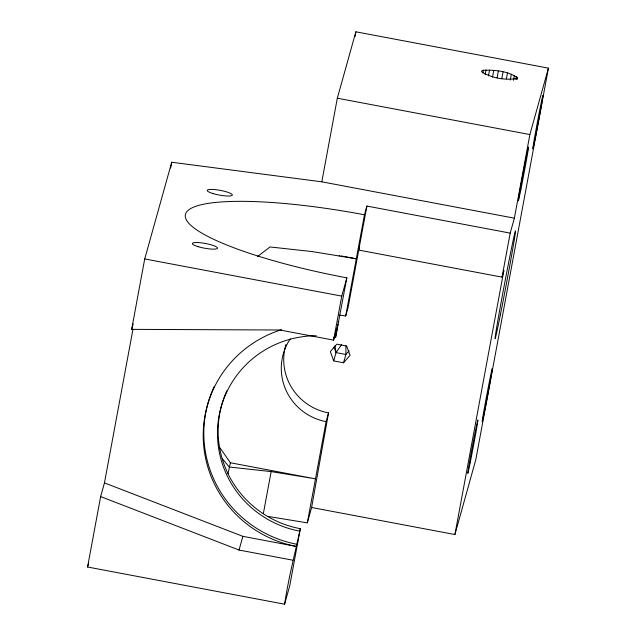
<?xml version="1.0" encoding="UTF-8"?>
<svg xmlns="http://www.w3.org/2000/svg" width="636" height="636" viewBox="0 0 636 636"><rect width="100%" height="100%" fill="white"/><g stroke="black" fill="none" stroke-linecap="round" stroke-linejoin="round"><path stroke-width="0.95" d="M345.96 345.897L345.873 354.475L343.551 362.774L333.701 360.914L330.33 351.597L336.81 344.148L346.668 346.008L350.038 355.317L343.551 362.774M355.087 36.562L355.866 31.8L548.423 68.147L475.768 459.836L454.907 534.542L311.608 507.496L307.323 522.848L267.804 516.4M226.941 390.623A100.265 98.461 15.6 0 0 300.327 528.691L289.706 585.939L284.61 604.2L87.577 567.01L100.639 496.589L104.463 482.891L132.964 329.273M333.669 337.152A100.265 98.461 15.6 0 1 335.57 337.485L338.018 324.288L333.59 340.141L279.856 329.997L131.66 329.353L144.722 258.939L171.728 162.236L321.816 181.824L514.365 218.172L529.875 134.554L548.423 68.147M170.639 168.079L171.728 162.236M227.982 473.701L230.407 462.777L219.698 447.442M321.816 181.824L337.326 98.206L355.866 31.8M263.336 513.697L271.143 471.602L315.488 478.844L230.407 462.777M284.61 604.2C288.37 578.688 294.881 553.813 300.327 528.691M333.59 340.141L341.755 296.13L346.851 277.868A173.191 32.627 10.5 0 1 185.497 214.205A173.191 32.627 10.5 0 1 364.468 214.785L366.9 206.064L510.199 233.118L514.365 218.172M346.851 277.868L335.57 337.485M307.323 522.848L326.101 421.628L328.534 412.915A54.688 53.702 15.6 0 1 284.435 350.873M339.075 315.162A54.688 53.702 15.6 0 1 345.69 316.005L364.468 214.785M328.534 412.915L311.608 507.496M366.9 206.064L348.123 307.291L345.69 316.005M482.867 73.18L483.408 70.254C494.808 69.849 507.878 71.001 517.362 77.664L516.996 79.619M485.125 74.841L486.023 69.968M488.472 75.851L489.561 70M492.502 77.187L493.767 70.35M497.098 77.831L498.37 71.001M501.772 78.729L503.036 71.9M506.375 78.84L507.464 72.989M510.263 80.049L511.344 74.189M513.514 80.303L514.413 75.43M515.923 79.54L516.464 76.614M359.531 247.229L358.736 250.075L502.035 277.129L510.199 233.118M454.907 534.542L503.887 270.483L502.035 277.129M131.66 329.353L133.194 323.875M87.577 567.01L88.635 563.218M292.775 560.189L239.041 550.045L242.865 536.347L104.463 482.891M339.179 255.998L339.298 255.585M333.701 360.914L336.023 352.614L341.58 344.648M517.362 77.664L517.036 78.514C505.342 80.446 491.469 78.228 481.555 71.693L481.881 70.842L483.408 70.254M349.108 350.746L345.873 354.475L336.023 352.614L333.995 347.025M257.532 256.539L270.046 246.959L311.966 251.554L356.303 258.788L344.966 256.65M271.143 471.602L229.222 467.007L222.377 458.787M337.986 321.768L338.694 321.88M337.326 98.206L529.875 134.554M341.19 255.934L343.074 256.292M144.722 258.939L341.755 296.13M242.865 536.347L296.599 546.491A113.939 111.888 15.6 0 1 203.48 443.085A113.939 111.888 15.6 0 1 281.502 329.702M297.187 541.721L297.871 541.928M100.639 496.589L239.041 550.045M334.934 345.793L336.023 352.614M299.651 531.132A100.265 98.461 15.6 0 1 217.814 425.19A100.265 98.461 15.6 0 1 316.219 335.721M297.203 544.337A113.939 111.888 15.6 0 1 214.34 386.291M284.594 349.959A54.688 53.702 15.6 0 1 285.906 344.497M326.101 421.628A54.688 53.702 15.6 0 1 290.262 338.845M212.949 193.543A12.76 2.401 10.5 0 0 232.323 195.077A12.76 2.401 10.5 0 0 214.078 189.52A12.76 2.401 10.5 0 0 212.949 193.543M198.122 246.665A12.76 2.401 10.5 0 0 217.488 248.207A12.76 2.401 10.5 0 0 199.243 242.642A12.76 2.401 10.5 0 0 198.122 246.665M484.099 413.448A27.348 0.453 -79.3 0 0 492.248 369.015A27.348 0.453 -79.3 0 0 485.26 403.224A27.348 0.453 -79.3 0 0 484.099 413.448M535.655 135.921A27.348 0.453 -79.3 0 0 542.89 95.495A27.348 0.453 -79.3 0 0 534.908 135.691A27.348 0.453 -79.3 0 0 535.655 135.921M470.195 462.65A27.348 0.453 -79.3 0 0 477.922 419.991A27.348 0.453 -79.3 0 0 470.386 457.451A27.348 0.453 -79.3 0 0 470.195 462.65M520.971 188.987A27.348 0.453 -79.3 0 0 528.54 147.043A27.348 0.453 -79.3 0 0 520.836 185.481A27.348 0.453 -79.3 0 0 520.971 188.987M500.365 314.836A54.688 0.898 -79.3 0 0 515.51 230.94A54.688 0.898 -79.3 0 0 500.103 307.824A54.688 0.898 -79.3 0 0 500.365 314.836"/></g></svg>
